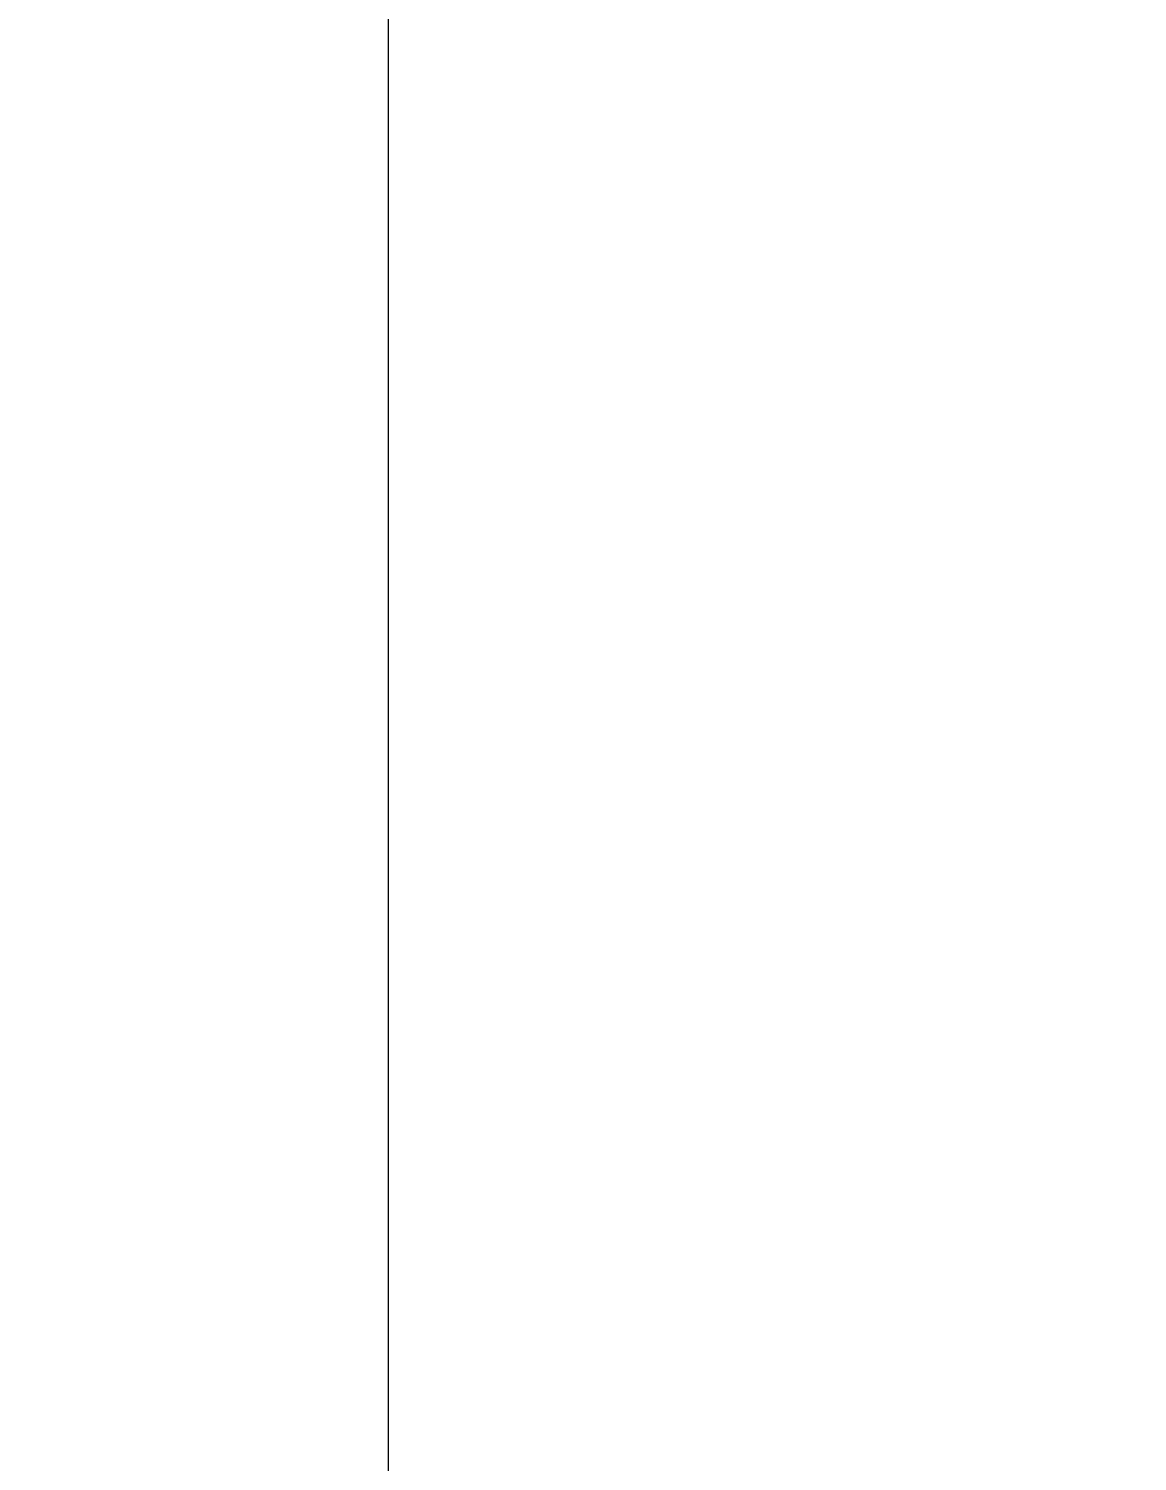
# Model space of a CAD drawing. Header units: metres. Extents: x -2111 to 158, y 19 to 1277.
# Drawn here: x 71.329 to 72.47, y 27.612 to 29.086 of the extents above; entities that cross this region are included whole.
import ezdxf
from ezdxf.enums import TextEntityAlignment as Align

# ---------------------------------------------------------------- set-up
doc = ezdxf.new("R2010")
doc.units = ezdxf.units.M
doc.header["$PDMODE"] = 35
doc.header["$PDSIZE"] = 0.03
doc.linetypes.add('Xref_level ST-8$0$DASHDOT', pattern=[25.4, 12.7, -6.35, 0, -6.35])
doc.layers.get('Defpoints').update_dxf_attribs({"color": 4})
doc.layers.add('Оси', color=250, linetype='Xref_level ST-8$0$DASHDOT', lineweight=5)
doc.layers.add('Привязки', color=7, linetype='Continuous', lineweight=9)
doc.styles.add('Норм 2.5', font='isocpeur.ttf', dxfattribs={"height": 2.5})
doc.dimstyles.new('Норм Оси', dxfattribs={"dimtxt": 2.5, "dimasz": 2, "dimexe": 1, "dimexo": 0.6267, "dimgap": 0.81, "dimtad": 1, "dimdec": 0, "dimlfac": 1000, "dimrnd": 10, "dimzin": 0, "dimtxsty": 'Норм 2.5', "dimblk": 'OBLIQUE', "dimcen": 0.9, "dimdle": 1.2, "dimclrd": 256, "dimclrt": 256, "dimadec": 3, "dimazin": 0, "dimtfac": 1, "dimtdec": 0, "dimtofl": 0, "dimtmove": 0, "dimatfit": 3, "dimfxl": 1, "dimtfill": 1, "dimtolj": 1, "dimtzin": 0, "dimlwd": -1, "dimlwe": -1, "dimarcsym": 0})

# ---------------------------------------------------------------- blocks, each defined once
blk = doc.blocks.new('_Oblique')
at = {"color": 0, "linetype": 'ByBlock', "lineweight": -2}
blk.add_line((-0.5, -0.5), (0.5, 0.5), dxfattribs=at)
blk = doc.blocks.new('*D193')
at = {"layer": 'Defpoints', "color": 0}
for p in [(71.69899121424626, 33.33646920132675), (71.69899121424626, 27.33646920132675), (71.69899121423725, 27.33646920132675)]:
    blk.add_point(p, dxfattribs=at)
at = {"layer": 'Привязки'}
blk.add_line((71.69899121423724, 33.45646920132675), (71.69899121423725, 27.21646920132675), dxfattribs=at)
at = {"layer": 'Привязки', "color": 0}
for p, q in [((71.63632121424627, 33.33646920132675), (71.59899121423724, 33.33646920132675)), ((71.63632121424627, 27.33646920132675), (71.59899121423726, 27.33646920132675))]:
    blk.add_line(p, q, dxfattribs=at)
at = {"layer": 'Привязки', "xscale": 0.2, "yscale": 0.2, "zscale": 0.2}
for p, rotation in [((71.69899121423724, 33.33646920132675), 90), ((71.69899121423725, 27.33646920132675), 270)]:
    blk.add_blockref('_Oblique', p, dxfattribs=dict(at, rotation=rotation))
at = {"layer": 'Привязки', "insert": (71.49299121423724, 30.33646920132673), "char_height": 0.25, "attachment_point": 5, "rotation": 90, "style": 'Норм 2.5', "bg_fill": 3, "box_fill_scale": 1.1, "bg_fill_color": 256, "bg_fill_true_color": 13158600, "bg_fill_transparency": 0}
blk.add_mtext('\\A1;6000', dxfattribs=at)
blk = doc.blocks.new('axis_name')
at = {"lineweight": 9}
blk.add_circle((0, 0), 3.197834297075078, dxfattribs=at)
at = {"style": 'Норм 2.5'}
blk.add_attdef('AXIS_NAME', text='', height=2.5, dxfattribs=at).set_placement((0, 0), align=Align.MIDDLE_CENTER)

msp = doc.modelspace()

# ---------------------------------------------------------------- block references
at = {"layer": 'Оси', "xscale": 0.1, "yscale": 0.1, "zscale": 0.1}
msp.add_blockref('axis_name', (72.1503613530349, 27.33646920132765), dxfattribs=at).add_auto_attribs({'AXIS_NAME': 'Б'})

# ---------------------------------------------------------------- dimensions: what is measured, and where the dimension line sits
at = {"layer": 'Привязки'}
dim = msp.add_linear_dim(base=(71.69899121423725, 27.33646920132675), p1=(71.69899121424623, 33.33646920132674), p2=(71.69899121424623, 27.33646920132674), angle=90, dimstyle='Норм Оси', dxfattribs=at)
dim.commit()
dim.dimension.update_dxf_attribs({"geometry": '*D193', "text_midpoint": (71.49299121423724, 30.33646920132673)})

doc.saveas('drawing.dxf')
